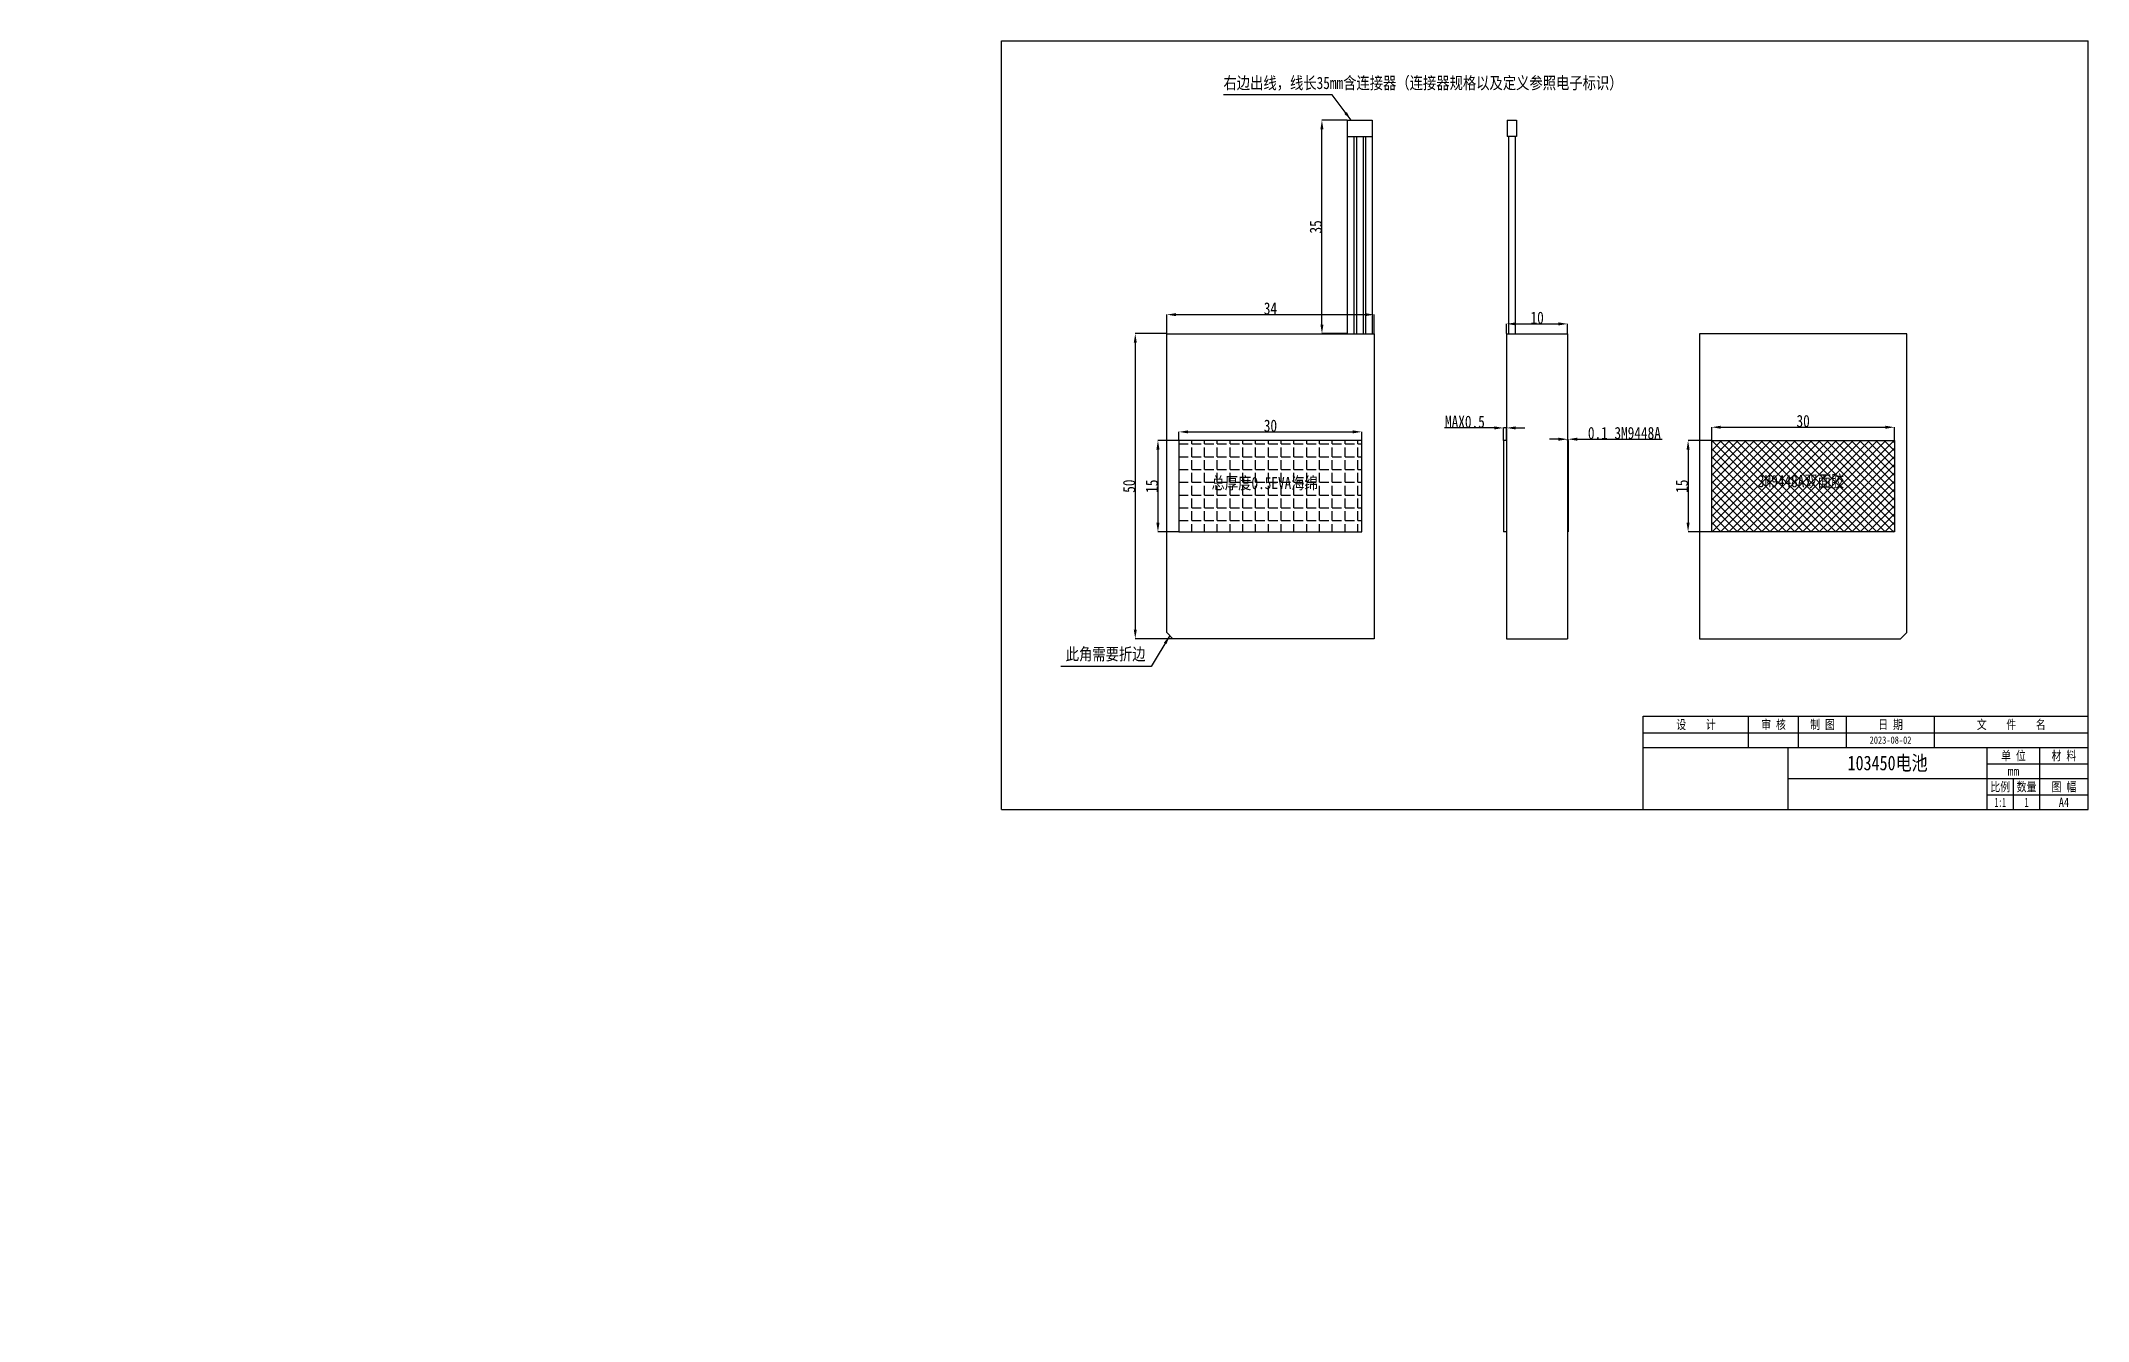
# Model space of a CAD drawing. Extents: x -788 to -452, y -1097 to -887.
import ezdxf
from ezdxf.enums import TextEntityAlignment as Align

# ---------------------------------------------------------------- set-up
doc = ezdxf.new("R2010")
doc.units = 0
doc.header["$LTSCALE"] = 16.335
doc.header["$PDSIZE"] = 8
doc.layers.get('0').update_dxf_attribs({"linetype": 'CONTINUOUS'})
doc.layers.get('Defpoints').update_dxf_attribs({"linetype": 'CONTINUOUS'})
doc.styles.get("Standard").update_dxf_attribs({"font": 'SimSun.ttf', "width": 0.8})
doc.styles.add('TEXTSTYLE_2', font='txt', dxfattribs={"width": 0.8})
doc.dimstyles.new('ISO-25', dxfattribs={"dimtxt": 2, "dimasz": 1.5, "dimexe": 0, "dimexo": 0, "dimgap": 0, "dimtad": 1, "dimdsep": 46, "dimtxsty": 'STANDARD', "dimcen": 0.5, "dimclrd": 1, "dimclre": 1, "dimclrt": 5, "dimadec": 0, "dimazin": 0, "dimtfac": 1, "dimtmove": 0, "dimatfit": 3, "dimfxl": 1, "dimarcsym": 0})

# ---------------------------------------------------------------- blocks, each defined once
blk = doc.blocks.new('*D921')
at = {"color": 1, "lineweight": -2}
for p, q in [((-573.81, -900.38), (-577.96, -900.38)), ((-577.96, -933.88), (-577.96, -901.88)), ((-573.81, -935.38), (-577.96, -935.38))]:
    blk.add_line(p, q, dxfattribs=at)
at = {"color": 1}
for points in [[(-578.21, -901.88), (-577.71, -901.88), (-577.96, -900.38)], [(-578.21, -933.88), (-577.71, -933.88), (-577.96, -935.38)]]:
    blk.add_solid(points, dxfattribs=at)
at = {"layer": 'Defpoints', "color": 0}
for p in [(-577.96, -900.38), (-573.81, -900.38), (-573.81, -935.38)]:
    blk.add_point(p, dxfattribs=at)
at = {"color": 5, "insert": (-578.96, -917.88), "char_height": 2, "attachment_point": 5, "rotation": 90}
blk.add_mtext('35', dxfattribs=at)
blk = doc.blocks.new('*D922')
at = {"color": 1, "lineweight": -2}
for p, q in [((-601.41, -952.88), (-601.41, -951.48)), ((-599.91, -951.48), (-572.91, -951.48)), ((-571.41, -952.88), (-571.41, -951.48))]:
    blk.add_line(p, q, dxfattribs=at)
at = {"color": 1}
for points in [[(-599.91, -951.23), (-599.91, -951.73), (-601.41, -951.48)], [(-572.91, -951.23), (-572.91, -951.73), (-571.41, -951.48)]]:
    blk.add_solid(points, dxfattribs=at)
at = {"layer": 'Defpoints', "color": 0}
for p in [(-601.41, -952.88), (-571.41, -951.48), (-571.41, -952.88)]:
    blk.add_point(p, dxfattribs=at)
at = {"color": 5, "insert": (-586.41, -950.48), "char_height": 2, "attachment_point": 5}
blk.add_mtext('30', dxfattribs=at)
blk = doc.blocks.new('*D923')
at = {"color": 1, "lineweight": -2}
for p, q in [((-601.41, -952.88), (-604.86, -952.88)), ((-604.86, -954.38), (-604.86, -966.38)), ((-601.41, -967.88), (-604.86, -967.88))]:
    blk.add_line(p, q, dxfattribs=at)
at = {"color": 1}
for points in [[(-605.11, -954.38), (-604.61, -954.38), (-604.86, -952.88)], [(-605.11, -966.38), (-604.61, -966.38), (-604.86, -967.88)]]:
    blk.add_solid(points, dxfattribs=at)
at = {"layer": 'Defpoints', "color": 0}
for p in [(-601.41, -952.88), (-604.86, -967.88), (-601.41, -967.88)]:
    blk.add_point(p, dxfattribs=at)
at = {"color": 5, "insert": (-605.86, -960.38), "char_height": 2, "attachment_point": 5, "rotation": 90}
blk.add_mtext('15', dxfattribs=at)
blk = doc.blocks.new('*D924')
at = {"color": 1, "lineweight": -2}
for p, q in [((-514.03, -952.88), (-514.03, -950.72)), ((-512.53, -950.72), (-485.53, -950.72)), ((-484.03, -952.88), (-484.03, -950.72))]:
    blk.add_line(p, q, dxfattribs=at)
at = {"color": 1}
for points in [[(-512.53, -950.47), (-512.53, -950.97), (-514.03, -950.72)], [(-485.53, -950.47), (-485.53, -950.97), (-484.03, -950.72)]]:
    blk.add_solid(points, dxfattribs=at)
at = {"layer": 'Defpoints', "color": 0}
for p in [(-514.03, -952.88), (-484.03, -950.72), (-484.03, -952.88)]:
    blk.add_point(p, dxfattribs=at)
at = {"color": 5, "insert": (-499.03, -949.72), "char_height": 2, "attachment_point": 5}
blk.add_mtext('30', dxfattribs=at)
blk = doc.blocks.new('*D925')
at = {"color": 1, "lineweight": -2}
for p, q in [((-514.03, -952.88), (-517.9, -952.88)), ((-517.9, -954.38), (-517.9, -966.38)), ((-514.03, -967.88), (-517.9, -967.88))]:
    blk.add_line(p, q, dxfattribs=at)
at = {"color": 1}
for points in [[(-518.15, -954.38), (-517.65, -954.38), (-517.9, -952.88)], [(-518.15, -966.38), (-517.65, -966.38), (-517.9, -967.88)]]:
    blk.add_solid(points, dxfattribs=at)
at = {"layer": 'Defpoints', "color": 0}
for p in [(-514.03, -952.88), (-517.9, -967.88), (-514.03, -967.88)]:
    blk.add_point(p, dxfattribs=at)
at = {"color": 5, "insert": (-518.9, -960.38), "char_height": 2, "attachment_point": 5, "rotation": 90}
blk.add_mtext('15', dxfattribs=at)
blk = doc.blocks.new('*D926')
at = {"color": 1, "lineweight": -2}
for p, q in [((-603.41, -935.38), (-603.41, -932.26)), ((-601.91, -932.26), (-570.91, -932.26)), ((-569.41, -935.38), (-569.41, -932.26))]:
    blk.add_line(p, q, dxfattribs=at)
at = {"color": 1}
for points in [[(-601.91, -932.01), (-601.91, -932.51), (-603.41, -932.26)], [(-570.91, -932.01), (-570.91, -932.51), (-569.41, -932.26)]]:
    blk.add_solid(points, dxfattribs=at)
at = {"layer": 'Defpoints', "color": 0}
for p in [(-569.41, -932.26), (-603.41, -935.38), (-569.41, -935.38)]:
    blk.add_point(p, dxfattribs=at)
at = {"color": 5, "insert": (-586.41, -931.26), "char_height": 2, "attachment_point": 5}
blk.add_mtext('34', dxfattribs=at)
blk = doc.blocks.new('*D927')
at = {"color": 1, "lineweight": -2}
for p, q in [((-603.41, -935.38), (-608.58, -935.38)), ((-608.58, -936.88), (-608.58, -983.88)), ((-602.41, -985.38), (-608.58, -985.38))]:
    blk.add_line(p, q, dxfattribs=at)
at = {"color": 1}
for points in [[(-608.83, -936.88), (-608.33, -936.88), (-608.58, -935.38)], [(-608.83, -983.88), (-608.33, -983.88), (-608.58, -985.38)]]:
    blk.add_solid(points, dxfattribs=at)
at = {"layer": 'Defpoints', "color": 0}
for p in [(-603.41, -935.38), (-608.58, -985.38), (-602.41, -985.38)]:
    blk.add_point(p, dxfattribs=at)
at = {"color": 5, "insert": (-609.58, -960.38), "char_height": 2, "attachment_point": 5, "rotation": 90}
blk.add_mtext('50', dxfattribs=at)
blk = doc.blocks.new('*D928')
at = {"color": 1, "lineweight": -2}
for p, q in [((-547.66, -935.38), (-547.66, -933.78)), ((-546.16, -933.78), (-539.16, -933.78)), ((-537.66, -935.38), (-537.66, -933.78))]:
    blk.add_line(p, q, dxfattribs=at)
at = {"color": 1}
for points in [[(-546.16, -933.53), (-546.16, -934.03), (-547.66, -933.78)], [(-539.16, -933.53), (-539.16, -934.03), (-537.66, -933.78)]]:
    blk.add_solid(points, dxfattribs=at)
at = {"layer": 'Defpoints', "color": 0}
for p in [(-547.66, -935.38), (-537.66, -933.78), (-537.66, -935.38)]:
    blk.add_point(p, dxfattribs=at)
at = {"color": 5, "insert": (-542.66, -932.78), "char_height": 2, "attachment_point": 5}
blk.add_mtext('10', dxfattribs=at)
blk = doc.blocks.new('*D929')
at = {"color": 1, "lineweight": -2}
for p, q in [((-549.66, -950.83), (-557.87, -950.83)), ((-548.16, -952.88), (-548.16, -950.83)), ((-547.66, -950.83), (-548.16, -950.83)), ((-547.66, -952.88), (-547.66, -950.83)), ((-546.16, -950.83), (-544.66, -950.83))]:
    blk.add_line(p, q, dxfattribs=at)
at = {"color": 1}
for points in [[(-549.66, -950.58), (-549.66, -951.08), (-548.16, -950.83)], [(-546.16, -950.58), (-546.16, -951.08), (-547.66, -950.83)]]:
    blk.add_solid(points, dxfattribs=at)
at = {"layer": 'Defpoints', "color": 0}
for p in [(-548.16, -952.88), (-547.66, -950.83), (-547.66, -952.88)]:
    blk.add_point(p, dxfattribs=at)
at = {"color": 5, "insert": (-554.51, -949.83), "char_height": 2, "attachment_point": 5}
blk.add_mtext('MAX0.5', dxfattribs=at)
blk = doc.blocks.new('*D930')
at = {"color": 1, "lineweight": -2}
for p, q in [((-539.16, -952.68), (-540.66, -952.68)), ((-537.66, -952.88), (-537.66, -952.68)), ((-537.66, -952.68), (-537.56, -952.68)), ((-537.56, -952.88), (-537.56, -952.68)), ((-536.06, -952.68), (-522.13, -952.68))]:
    blk.add_line(p, q, dxfattribs=at)
at = {"color": 1}
for points in [[(-539.16, -952.43), (-539.16, -952.93), (-537.66, -952.68)], [(-536.06, -952.43), (-536.06, -952.93), (-537.56, -952.68)]]:
    blk.add_solid(points, dxfattribs=at)
at = {"layer": 'Defpoints', "color": 0}
for p in [(-537.66, -952.88), (-537.56, -952.68), (-537.56, -952.88)]:
    blk.add_point(p, dxfattribs=at)
at = {"color": 5, "insert": (-528.35, -951.68), "char_height": 2, "attachment_point": 5}
blk.add_mtext('0.1 3M9448A', dxfattribs=at)

msp = doc.modelspace()

# ---------------------------------------------------------------- hatches: boundary and pattern name
h = msp.add_hatch()
h.set_pattern_fill('ANGLE', color=4, scale=0.3, style=0)
h.set_pattern_definition([(0, (0, 0), (0, 2.0955), [1.524, -0.5715]), (90, (0, 0), (-2.0955, 1e-16), [1.524, -0.5715])])
h.paths.add_polyline_path([(-601.406, -952.884), (-601.406, -967.884), (-571.406, -967.884), (-571.406, -952.884)])
h.paths.add_polyline_path([(-596.571, -958.364), (-577.569, -958.364), (-577.569, -962.012), (-596.571, -962.012)], flags=24)
h = msp.add_hatch()
h.set_pattern_fill('ANSI37', color=4, scale=0.3, style=0)
h.paths.add_polyline_path([(-484.033, -952.884), (-514.033, -952.884), (-514.033, -967.884), (-484.033, -967.884)])
h.paths.add_polyline_path([(-506.955, -958.05), (-491.341, -958.05), (-491.341, -961.698), (-506.955, -961.698)], flags=24)
h = msp.add_hatch()
h.set_pattern_fill('ANGLE', color=256, scale=0.1, style=0)
h.set_pattern_definition([(0, (0, 0), (0, 0.6985), [0.508, -0.1905]), (90, (0, 0), (-0.6985, 0), [0.508, -0.1905])])
edge = h.paths.add_edge_path(flags=16)
edge.add_spline(control_points=[(-785.874, -1001.274), (-785.939, -1001.235), (-786.139, -1001.119), (-786.472, -1000.951), (-786.865, -1000.787), (-787.23, -1000.661), (-787.565, -1000.566), (-787.845, -1000.503), (-788.014, -1000.473), (-788.08, -1000.462)], knot_values=[0, 0, 0, 0, 0.0964092, 0.2935757, 0.4730027, 0.6358262, 0.7825333, 0.9148184, 1, 1, 1, 1], degree=3, periodic=0)
edge.add_spline(control_points=[(-788.08, -1000.462), (-788.014, -1000.473), (-787.845, -1000.503), (-787.565, -1000.566), (-787.23, -1000.661), (-786.865, -1000.787), (-786.472, -1000.951), (-786.139, -1001.119), (-785.939, -1001.235), (-785.874, -1001.274)], knot_values=[0, 0, 0, 0, 0.0851816, 0.2174667, 0.3641738, 0.5269973, 0.7064243, 0.9035908, 1, 1, 1, 1], degree=3, periodic=0)
edge = h.paths.add_edge_path(flags=17)
edge.add_spline(control_points=[(-785.874, -1001.274), (-785.939, -1001.235), (-786.139, -1001.119), (-786.472, -1000.951), (-786.865, -1000.787), (-787.23, -1000.661), (-787.565, -1000.566), (-787.845, -1000.503), (-788.014, -1000.473), (-788.08, -1000.462)], knot_values=[0, 0, 0, 0, 0.0964092, 0.2935757, 0.4730027, 0.6358262, 0.7825333, 0.9148184, 1, 1, 1, 1], degree=3, periodic=0)
edge.add_spline(control_points=[(-785.874, -1001.274), (-785.939, -1001.235), (-786.139, -1001.119), (-786.472, -1000.951), (-786.865, -1000.787), (-787.23, -1000.661), (-787.565, -1000.566), (-787.845, -1000.503), (-788.014, -1000.473), (-788.08, -1000.462)], knot_values=[0, 0, 0, 0, 0.0964092, 0.2935757, 0.4730027, 0.6358262, 0.7825333, 0.9148184, 1, 1, 1, 1], degree=3, periodic=0)
h = msp.add_hatch(color=1)
edge = h.paths.add_edge_path(flags=17)
edge.add_arc((-731.383, -1096.932), 0.3, 64.60679, 64.60679)

# ---------------------------------------------------------------- linework, layer by layer
at = {"color": 7, "linetype": 'Continuous'}
for p, q in [((-630.494, -1013.4), (-630.494, -887.4)), ((-630.494, -887.4), (-452.294, -887.4)), ((-452.294, -1013.4), (-452.294, -887.4)), ((-573.806, -900.384), (-569.706, -900.384)), ((-573.806, -900.384), (-573.806, -935.384)), ((-573.806, -903.036), (-569.706, -903.036)), ((-572.706, -903.036), (-572.706, -935.384)), ((-572.306, -903.036), (-572.306, -935.384)), ((-571.206, -903.036), (-571.206, -935.384)), ((-570.806, -903.036), (-570.806, -935.384)), ((-569.706, -900.384), (-569.706, -935.384)), ((-547.562, -900.384), (-546.062, -900.384)), ((-547.362, -903.036), (-547.362, -935.384)), ((-546.262, -903.036), (-546.262, -935.384)), ((-603.406, -984.384), (-603.406, -935.384)), ((-603.406, -935.384), (-569.406, -935.384)), ((-569.406, -935.384), (-569.406, -985.384)), ((-547.662, -935.384), (-547.662, -957.992)), ((-547.662, -935.384), (-537.662, -935.384)), ((-537.662, -935.384), (-537.662, -985.384)), ((-516.033, -935.384), (-516.033, -985.384)), ((-482.033, -935.384), (-516.033, -935.384)), ((-482.033, -984.384), (-482.033, -935.384)), ((-547.662, -957.992), (-547.662, -985.384)), ((-603.406, -984.384), (-602.406, -985.384)), ((-569.406, -985.384), (-602.406, -985.384)), ((-547.662, -985.384), (-537.662, -985.384)), ((-516.033, -985.384), (-483.033, -985.384)), ((-483.033, -985.384), (-482.033, -984.384)), ((-630.494, -1013.4), (-452.294, -1013.4))]:
    msp.add_line(p, q, dxfattribs=at)
for p, q in [((-547.562, -900.384), (-547.562, -903.036)), ((-546.062, -903.036), (-547.562, -903.036)), ((-547.362, -900.384), (-546.262, -900.384)), ((-546.062, -900.384), (-546.062, -903.036))]:
    msp.add_line(p, q)
at = {"color": 4, "linetype": 'Continuous'}
for p, q in [((-601.406, -952.884), (-601.406, -967.884)), ((-571.406, -952.884), (-601.406, -952.884)), ((-571.406, -967.884), (-571.406, -952.884)), ((-514.033, -967.884), (-514.033, -952.884)), ((-514.033, -952.884), (-484.033, -952.884)), ((-484.033, -952.884), (-484.033, -967.884)), ((-601.406, -967.884), (-571.406, -967.884)), ((-484.033, -967.884), (-514.033, -967.884))]:
    msp.add_line(p, q, dxfattribs=at)
at = {"color": 6, "linetype": 'Continuous'}
for p, q in [((-548.162, -952.884), (-548.162, -967.884)), ((-547.662, -952.884), (-548.162, -952.884)), ((-537.662, -952.884), (-537.562, -952.884)), ((-537.562, -952.884), (-537.562, -967.884)), ((-547.662, -967.884), (-548.162, -967.884)), ((-537.662, -967.884), (-537.562, -967.884))]:
    msp.add_line(p, q, dxfattribs=at)
at = {"color": 9, "linetype": 'Continuous'}
for p, q in [((-525.254, -1013.4), (-525.254, -998.1)), ((-525.254, -998.1), (-452.294, -998.1)), ((-507.974, -1003.2), (-507.974, -998.1)), ((-499.814, -1003.2), (-499.814, -998.1)), ((-491.894, -1003.2), (-491.894, -998.1)), ((-477.494, -1003.2), (-477.494, -998.1)), ((-452.294, -1013.4), (-452.294, -998.1)), ((-525.254, -1000.8), (-452.294, -1000.8)), ((-525.254, -1003.2), (-452.294, -1003.2)), ((-501.494, -1013.4), (-501.494, -1003.2)), ((-468.854, -1013.4), (-468.854, -1003.2)), ((-460.214, -1013.4), (-460.214, -1003.2)), ((-468.854, -1005.9), (-452.294, -1005.9)), ((-501.494, -1008.3), (-452.294, -1008.3)), ((-464.534, -1013.4), (-464.534, -1008.3)), ((-525.254, -1013.4), (-452.294, -1013.4)), ((-468.854, -1011), (-452.294, -1011))]:
    msp.add_line(p, q, dxfattribs=at)

# ---------------------------------------------------------------- texts
for s, height, width, p in [('设    计', 1.5, 0.790476, (-516.614, -1000.2)), ('审 核', 1.5, 0.795238, (-503.894, -1000.2)), ('制 图', 1.5, 0.795238, (-495.854, -1000.2)), ('日 期', 1.5, 0.795238, (-484.694, -1000.2)), ('文    件    名', 1.5, 0.78961, (-464.894, -1000.2)), ('单 位', 1.5, 0.795238, (-464.534, -1005.3)), ('材 料', 1.5, 0.795238, (-456.254, -1005.3)), ('103450电池', 2.4, 0.803401, (-485.174, -1006.95)), ('mm', 1.5, 0.928571, (-464.534, -1007.85)), ('比例', 1.5, 0.8, (-466.694, -1010.4)), ('数量', 1.5, 0.8, (-462.374, -1010.4)), ('图 幅', 1.5, 0.795238, (-456.254, -1010.4)), ('1:1', 1.5, 0.5, (-466.694, -1012.95)), ('1', 1.5, 0.571429, (-462.374, -1012.95)), ('A4', 1.5, 0.821429, (-456.254, -1012.95))]:
    msp.add_text(s, height=height, dxfattribs=dict(at, width=width)).set_placement(p, align=Align.CENTER)
at = {"color": 9, "linetype": 'Continuous', "style": 'TEXTSTYLE_2', "width": 0.8}
msp.add_text('2023-08-02', height=1.2, dxfattribs=at).set_placement((-484.694, -1002.6), align=Align.CENTER)
at = {"char_height": 2, "attachment_point": 1}
for s, insert, width in [('{\\C1;右边出线，线长35mm含连接器（连接器规格以及定义参照电子标识）}', (-594.109, -893.277), 72.89749), ('{\\C1;总厚度0.5EVA海绵}', (-596.071, -958.864), 72.89749), ('{\\C1;3M9448A双面胶}', (-506.455, -958.55), 72.89749), ('{\\C1;此角需要折边}', (-619.991, -986.903), 14.0061)]:
    msp.add_mtext(s, dxfattribs=dict(at, insert=insert, width=width))

# ---------------------------------------------------------------- dimensions: what is measured, and where the dimension line sits
for base, p1, p2, picture, middle in [((-577.959, -900.384), (-573.806, -935.384), (-573.806, -900.384), '*D921', (-578.959, -917.884)), ((-608.576, -985.384), (-603.406, -935.384), (-602.406, -985.384), '*D927', (-609.576, -960.384)), ((-604.855, -967.884), (-601.406, -952.884), (-601.406, -967.884), '*D923', (-605.855, -960.384)), ((-517.904, -967.884), (-514.033, -952.884), (-514.033, -967.884), '*D925', (-518.904, -960.384))]:
    dim = msp.add_linear_dim(base=base, p1=p1, p2=p2, angle=90, dimstyle='ISO-25')
    dim.commit()
    dim.dimension.update_dxf_attribs({"geometry": picture, "text_midpoint": middle})
for base, p1, p2, picture, middle in [((-569.406, -932.265), (-603.406, -935.384), (-569.406, -935.384), '*D926', (-586.406, -931.265)), ((-537.662, -933.777), (-547.662, -935.384), (-537.662, -935.384), '*D928', (-542.662, -932.777)), ((-571.406, -951.476), (-601.406, -952.884), (-571.406, -952.884), '*D922', (-586.406, -950.476)), ((-484.033, -950.72), (-514.033, -952.884), (-484.033, -952.884), '*D924', (-499.033, -949.72))]:
    dim = msp.add_linear_dim(base=base, p1=p1, p2=p2, dimstyle='ISO-25')
    dim.commit()
    dim.dimension.update_dxf_attribs({"geometry": picture, "text_midpoint": middle})
dim = msp.add_linear_dim(base=(-547.662, -950.828), p1=(-548.162, -952.884), p2=(-547.662, -952.884), text='MAX<>', dimstyle='ISO-25')
dim.commit()
dim.dimension.update_dxf_attribs({"geometry": '*D929', "text_midpoint": (-554.514, -950.828), "dimtype": 160})
dim = msp.add_linear_dim(base=(-537.562, -952.684), p1=(-537.662, -952.884), p2=(-537.562, -952.884), text='<> 3M9448A', dimstyle='ISO-25')
dim.commit()
dim.dimension.update_dxf_attribs({"geometry": '*D930', "text_midpoint": (-528.346, -951.678)})

# ---------------------------------------------------------------- leaders
for points in [[(-573.179, -900.405), (-576.258, -896.221), (-594.109, -896.221)], [(-602.906, -984.884), (-605.985, -989.941), (-620.806, -989.941)]]:
    msp.add_leader(points, dimstyle='ISO-25', override={"dimgap": 0, "dimtad": 0})

doc.saveas('drawing.dxf')
